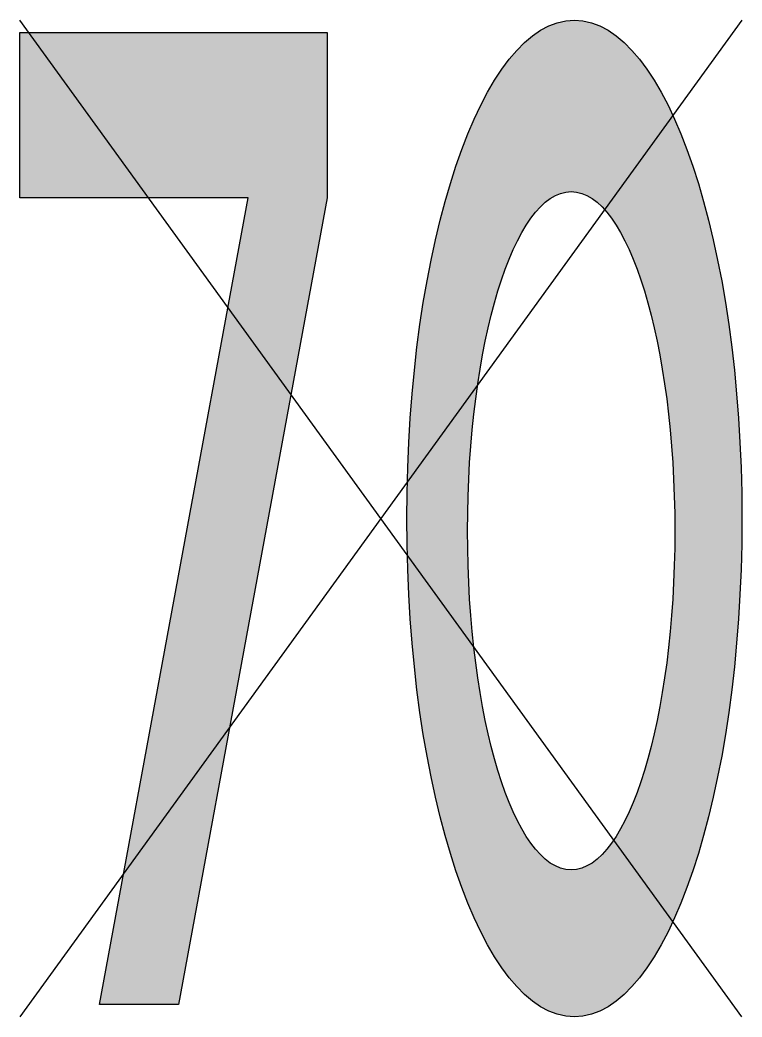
# Model space of a CAD drawing. Header units: metres. Extents: x -0.57 to 0.62, y -0.02 to 1.62.
import ezdxf

# ---------------------------------------------------------------- set-up
doc = ezdxf.new("R2010")
doc.units = ezdxf.units.M

msp = doc.modelspace()

# ---------------------------------------------------------------- hatches: boundary and pattern name
h = msp.add_hatch(color=256)
h.paths.add_polyline_path([(-0.4404, 0), (-0.3104, 0), (-0.0655, 1.3279), (-0.0655, 1.6), (-0.5716, 1.6), (-0.5716, 1.3279), (-0.1956, 1.3279)])
edge = h.paths.add_edge_path()
edge.add_ellipse((0.3414, 0.8), major_axis=(0, 0.8202), ratio=0.336382, start_angle=0, end_angle=360)
edge = h.paths.add_edge_path(flags=16)
edge.add_ellipse((0.3362, 0.7798), major_axis=(0, 0.5581), ratio=0.305832, start_angle=0, end_angle=360)

# ---------------------------------------------------------------- linework, layer by layer
at = {"flags": 128}
for points in [[(0.6174, -0.0202), (-0.5716, 1.6202)], [(0.6174, 1.6202), (-0.5716, -0.0202)]]:
    msp.add_lwpolyline(points, dxfattribs=at)
msp.add_lwpolyline([(-0.3104, 0), (-0.4404, 0), (-0.1956, 1.3279), (-0.5716, 1.3279), (-0.5716, 1.6), (-0.0655, 1.6), (-0.0655, 1.3279)], close=True, dxfattribs=at)
for centre, major_axis, ratio in [((0.3414, 0.8), (0, 0.8202), 0.336382), ((0.3362, 0.7798), (0, 0.5581), 0.305832)]:
    msp.add_ellipse(centre, major_axis=major_axis, ratio=ratio)

doc.saveas('drawing.dxf')
